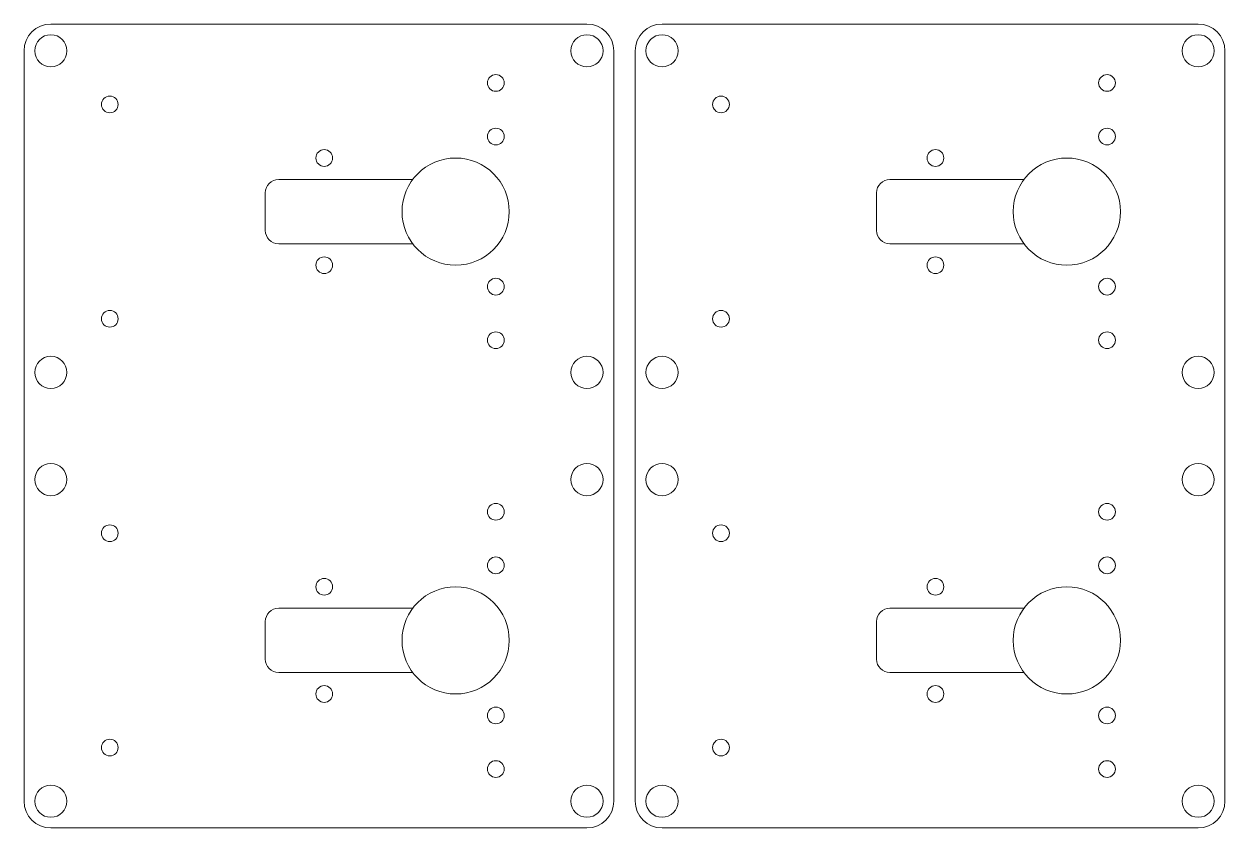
# Model space of a CAD drawing. Header units: inches. Extents: x 0.3 to 11.4, y 2.3 to 9.7.
import ezdxf

# ---------------------------------------------------------------- set-up
doc = ezdxf.new("R2010")
doc.units = ezdxf.units.IN
doc.layers.get('0').update_dxf_attribs({"color": 1, "linetype": 'CONTINUOUS', "lineweight": 0})

msp = doc.modelspace()

# ---------------------------------------------------------------- linework, layer by layer
for p, q in [((0.5, 9.75), (5.5, 9.75)), ((6.2, 9.75), (11.2, 9.75)), ((0.25, 6.5), (0.25, 9.5)), ((5.75, 9.5), (5.75, 6.5)), ((5.95, 6.5), (5.95, 9.5)), ((11.45, 9.5), (11.45, 6.5)), ((2.625, 8.3), (3.875, 8.3)), ((8.325, 8.3), (9.575, 8.3)), ((2.5, 7.825), (2.5, 8.175)), ((8.2, 7.825), (8.2, 8.175)), ((3.875, 7.7), (2.625, 7.7)), ((9.575, 7.7), (8.325, 7.7)), ((0.25, 6.5), (0.25, 5.5)), ((5.75, 6.5), (5.75, 5.5)), ((5.95, 6.5), (5.95, 5.5)), ((11.45, 6.5), (11.45, 5.5)), ((0.25, 2.5), (0.25, 5.5)), ((0.25, 5.5), (0.25, 5.5)), ((5.75, 5.5), (5.75, 2.5)), ((5.75, 5.5), (5.75, 5.5)), ((5.95, 2.5), (5.95, 5.5)), ((5.95, 5.5), (5.95, 5.5)), ((11.45, 5.5), (11.45, 2.5)), ((11.45, 5.5), (11.45, 5.5)), ((2.625, 4.3), (3.875, 4.3)), ((8.325, 4.3), (9.575, 4.3)), ((2.5, 3.825), (2.5, 4.175)), ((8.2, 3.825), (8.2, 4.175)), ((3.875, 3.7), (2.625, 3.7)), ((9.575, 3.7), (8.325, 3.7)), ((5.5, 2.25), (0.5, 2.25)), ((11.2, 2.25), (6.2, 2.25))]:
    msp.add_line(p, q)
for centre, radius in [((0.5, 9.5), 0.15), ((5.5, 9.5), 0.15), ((6.2, 9.5), 0.15), ((11.2, 9.5), 0.15), ((4.65, 9.2), 0.078), ((10.35, 9.2), 0.078), ((1.05, 9), 0.078), ((6.75, 9), 0.078), ((4.65, 8.7), 0.078), ((10.35, 8.7), 0.078), ((3.05, 8.5), 0.078), ((8.75, 8.5), 0.078), ((4.275, 8), 0.5), ((9.975, 8), 0.5), ((3.05, 7.5), 0.078), ((8.75, 7.5), 0.078), ((4.65, 7.3), 0.078), ((10.35, 7.3), 0.078), ((1.05, 7), 0.078), ((6.75, 7), 0.078), ((4.65, 6.8), 0.078), ((10.35, 6.8), 0.078), ((0.5, 6.5), 0.15), ((5.5, 6.5), 0.15), ((6.2, 6.5), 0.15), ((11.2, 6.5), 0.15), ((0.5, 5.5), 0.15), ((5.5, 5.5), 0.15), ((6.2, 5.5), 0.15), ((11.2, 5.5), 0.15), ((4.65, 5.2), 0.078), ((10.35, 5.2), 0.078), ((1.05, 5), 0.078), ((6.75, 5), 0.078), ((4.65, 4.7), 0.078), ((10.35, 4.7), 0.078), ((3.05, 4.5), 0.078), ((4.275, 4), 0.5), ((8.75, 4.5), 0.078), ((9.975, 4), 0.5), ((3.05, 3.5), 0.078), ((8.75, 3.5), 0.078), ((4.65, 3.3), 0.078), ((10.35, 3.3), 0.078), ((1.05, 3), 0.078), ((6.75, 3), 0.078), ((4.65, 2.8), 0.078), ((10.35, 2.8), 0.078), ((0.5, 2.5), 0.15), ((5.5, 2.5), 0.15), ((6.2, 2.5), 0.15), ((11.2, 2.5), 0.15)]:
    msp.add_circle(centre, radius)
for centre, radius, start, end in [((0.5, 9.5), 0.25, 90, 180), ((5.5, 9.5), 0.25, 0, 90), ((6.2, 9.5), 0.25, 90, 180), ((11.2, 9.5), 0.25, 0, 90), ((2.625, 8.175), 0.125, 90, 180), ((8.325, 8.175), 0.125, 90, 180), ((2.625, 7.825), 0.125, 180, 270), ((8.325, 7.825), 0.125, 180, 270), ((2.625, 4.175), 0.125, 90, 180), ((8.325, 4.175), 0.125, 90, 180), ((2.625, 3.825), 0.125, 180, 270), ((8.325, 3.825), 0.125, 180, 270), ((0.5, 2.5), 0.25, 180, 270), ((5.5, 2.5), 0.25, 270, 0), ((6.2, 2.5), 0.25, 180, 270), ((11.2, 2.5), 0.25, 270, 0)]:
    msp.add_arc(centre, radius, start, end)

doc.saveas('drawing.dxf')
